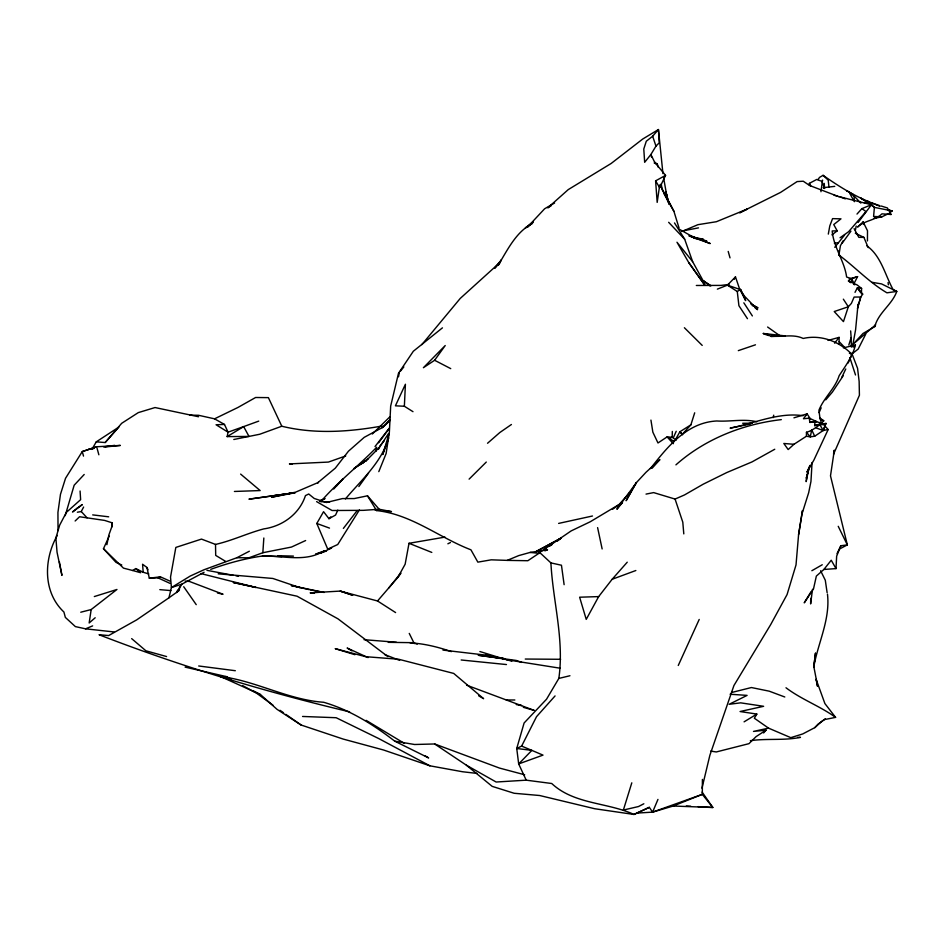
<?xml version="1.0" encoding="UTF-8"?>
<svg xmlns="http://www.w3.org/2000/svg" width="944" height="944" viewBox="0 0 944 944"><rect width="100%" height="100%" fill="white"/><g stroke="black" fill="none" stroke-linecap="round" stroke-linejoin="round"><path stroke-width="1.42" d="M702.407 779.437L702.324 794.352L712.814 807.486L673.155 806.034L652.587 812.135L636.858 813.091L633.99 814.46L594.744 808.737L539.708 795.521L514.15 793.267L492.178 786.364L466.371 765.195L434.665 743.966L414.534 744.497L394.734 741.158C373.258 724.555 349.929 709.9 323.686 702.277C287.578 699.716 256.048 680.825 220.353 676.447L260.461 694.56L277.017 709.322L301.124 725.027L343.179 739.069L383.535 749.996L429.874 765.808L462.513 771.744L476.909 773.396M867.442 240.921L867.501 230.725L863.43 222.524M112.017 526.811L112.065 522.787L104.619 520.415L79.567 516.746L75.131 520.994M659.714 184.93L657.177 202.394L655.608 180.847L665.567 175.372L654.64 162.167L650.876 154.521L655.962 146.131L659.219 142.804L658.44 129.54L642.758 139.004L611.146 163.477L568.241 189.614L547.768 207.845L551.39 205.58M349.575 711.835C264.462 691.669 180.623 666.346 99.049 634.734L108.666 635.56L136.703 619.866L168.917 597.835L171.419 587.569L190.24 576.052L204.069 569.728L236.897 557.715L248.921 557.798L262.833 552.724L263.836 538.009M793.963 444.282L783.827 443.479L788.169 449.556L793.963 444.282L806.4 436.246L806.471 432.258C812.784 430.7 817.079 426.181 822.354 423.231L828.148 429.532L813.881 460.094L806.955 472.236L809.964 465.427L806.259 478.278L808.465 470.147L806.152 481.629L807.12 474.808M810.731 598.366L810.625 603.924L812.489 589.304M672.329 431.443L672.199 437.273L676.116 440.105M812.064 462.536L810.955 481.452L808.678 492.697L801.834 514.409L798.577 534.741L796.016 564.925L787.072 594.555L770.682 624.609L733.936 685.521L709.864 755.306L701.982 788.205M820.961 191.715L822.543 180.08L821.976 181.437L824.525 188.422L823.239 187.679L834.756 186.357M853.529 284.498L857.565 276.627L851.63 278.669L848.42 280.97L857.152 284.958L861.601 288.439L861.4 293.737L862.698 294.127L860.763 297.018L857.612 307.496M404.362 406.25L405.413 384.243L395.418 405.826L404.362 406.25L412.988 411.678M673.155 806.034L702.324 794.352L652.587 812.135L649.319 807.332L633.99 814.46C607.299 802.235 574.164 804.477 551.733 783.508L526.209 780.169L518.681 763.92L516.734 748.486L524.109 722.986L546.552 699.197L558.836 678.429C564.418 639.418 552.913 601.517 550.907 562.907L540.723 553.444L530.091 552.441L518.681 555.615L507.199 560.382L491.234 559.827L477.853 562.14L470.926 549.809C439.09 537.584 411.454 514.315 376.573 510.574L367.487 495.812L354.224 498.574L342.436 498.585L326.447 502.491L314.258 498.491L308.735 494.007L305.455 495.6C299.472 513.984 282.527 526.256 263.718 528.911C247.34 533.266 232.082 540.711 215.515 544.417L201.485 539.095L175.832 547.426L170.522 577.114L171.419 587.569L181.98 584.1L204.069 572.288M810.99 591.77L804.241 602.85L813.516 588.855L816.359 576.076L823.9 569.456L836.006 568.607L836.644 556.205L840.868 545.738L847.334 544.9L830.496 475.847L834.284 450.5M179.561 586.507L179.325 590.389L168.917 597.835M806.4 436.246L810.282 436.86L814.719 436.222L823.215 430.488L825.953 423.384L814.66 425.626L814.979 421.437L816.501 421.531L809.256 418.168L803.462 418.747L807.096 413.861L810.424 418.983L809.256 418.168L809.858 422.416L816.501 421.531M858.049 304.192L855.594 329.763L852.515 346.649M813.799 666.865L815.463 653.213L813.799 666.865C818.082 642.581 830.378 619.488 827.475 594.177M94.317 596.561L116.962 589.469L91.179 609.553L89.161 622.969L95.191 617.754M874.769 326.624L875.595 324.819L852.88 344.454L863.017 333.468L874.769 326.624C878.451 312.547 891.903 304.912 896.8 291.436L886.935 292.817C869.223 282.374 855.229 267.211 838.921 255.022L840.42 245.735L843.134 240.779M798.577 534.741L802.459 510.869M801.834 514.409L802.483 510.598M834.225 450.253L833.54 454.217L859.418 395.265L859.134 381.411L857.565 368.337L851.783 353.233M375.972 451.279L376.68 447.244C358.555 465.911 337.928 481.877 320.795 501.618M828.313 234.1L829.788 225.923L832.573 218.63L840.974 218.843L833.753 224.566L837.198 230.879L831.912 234.867M444.99 537.112L409.012 543.296L405.141 564.229L397.802 577.457L377.529 600.974L340.194 591.086L310.151 592.856L314.446 593.292M398.51 376.762L399.347 372.491M773.219 417.614L773.714 415.171M855.382 230.242L856.22 226.076M224.483 424.446L216.07 424.765L228.059 432.175L243.658 426.605L249.004 436.423L227.162 436.6L228.059 432.175L224.483 424.446L214.548 418.829L198.582 415.289L189.744 415.148M106.873 544.688L108.89 534.894L112.206 525.702L112.065 522.787M857.471 308.594L860.763 297.018L854.119 297.065L851.382 303.413L848.326 306.765L843.452 321.621L834.236 311.544L848.326 306.765L843.346 299.177M65.195 515.672L74.163 485.216L84.205 474.478M389.07 433.615L382.733 454.548L386.804 443.515M631.807 782.824L623.37 810.046L638.498 806.542L643.843 803.769M848.821 344.985L851.146 337.563L850.65 330.896M690.878 424.847L679.904 431.738L682.311 434.275L690.878 424.847L694.69 412.811M843.358 347.876L855.417 345.008C852.621 356.773 845.505 365.765 839.157 375.7C835.051 388.692 824.041 397.471 818.944 410.168L819.935 418.05L822 425.024M825.953 423.384L823.215 430.488L816.194 427.951M378.804 471.646L386.131 453.498L389.365 432.187L390.674 406.085L398.486 373.293L413.33 351.251L442.441 327.851M837.009 553.68L840.868 545.738M177.649 590.106L176.646 592.561L181.98 584.1M109.209 536.074L103.474 548.724L116.006 562.376L121.776 565.008M652.587 812.135L657.956 799.403M699.209 619.441L678.264 665.473M819.085 412.658L821.162 407.808M848.16 362.98L851.877 354.283C839.358 341.468 821.02 334.365 803.202 338.448C790.234 332.323 775.708 340.088 763.295 333.468L785.373 335.922L771.071 336.536M388.68 437.91C381.364 462.855 361.446 479.8 345.433 498.928M673.485 437.438L676.211 431.266M337.81 510.138L335.568 515.046L328.984 518.704L323.556 511.695L316.806 523.472L327.721 549.125L337.74 544.511L359.404 509.925M378.45 449.32L380.161 445.639L384.409 440.518M841.718 377.517L845.765 368.974M665.567 175.372L659.679 187.714L655.608 180.847M57.301 535.401C43.743 559.072 42.728 592.171 63.909 612.007L65.348 617.411L75.378 626.604L85.55 628.822L114.012 631.949M521.631 746.09L531.85 750.386L518.681 763.92L543.001 755.117L531.85 750.386L516.734 748.486L521.631 746.09L536.522 716.685L555.06 695.929M865.778 334.046L858.179 349.079L851.405 354.342M734.255 279.294L735.482 276.887L739.895 289.879L737.276 291.495L727.423 285.147L717.357 289.135M855.016 292.345L857.376 287.778L861.601 288.439M77.373 512.226L81.255 511.53L83.627 507.046M498.42 264.792C507.601 249.794 516.191 231.681 532.44 223.492M598.661 596.596L586.236 619.382L579.628 597.21L598.661 596.596L612.149 579.274L627.241 562.199M498.515 265.016L501.299 259.942L494.739 267.895M675.833 438.972L679.904 431.738L682.571 434.783M91.887 449.391L96.264 441.851L118.897 427.054L105.173 442.535L96.264 441.851M730.09 694.241L747.093 695.386L729.146 704.295L740.651 702.843L763.637 706.301L740.072 711.528L756.84 714.077L754.362 718.242L768.581 728.154L790.789 737.653L802.719 733.948L814.825 727.623L822.153 721.004M850.945 231.162L842.166 243.21M843.169 375.818L832.372 392.102L825.764 399.843M388.55 433.497L379.594 447.185L366.083 460.861M357.198 510.551L343.368 528.416M817.952 179.631L819.545 177.389L823.085 175.324C840.608 187.596 859.111 199.172 879.666 205.615M858.12 222.465L871.477 204.73L838.555 196.529M358.862 486.538L368.526 473.074M434.606 360.278L445.226 345.539L423.396 367.712L434.606 360.278L450.736 368.632M378.65 442.76L389.388 428.128M397.802 577.457L400.952 573.197M834.767 247.304L844.609 235.021M834.602 343.179L839.098 337.386L839.145 344.348M375.016 446.536L388.397 429.378M823.9 569.456L831.239 560.229L836.006 568.607M388.716 588.041L400.48 573.433M400.244 371.37L403.843 366.921M421.838 344.631L460.224 298.446L499.813 262.597L494.998 268.155M650.44 468.578C667.432 446.866 686.937 422.452 716.791 420.977C730.113 421.862 743.884 418.57 756.935 421.803M622.521 502.538L616.88 509.241L636.457 482.549L645.967 472.319L659.891 459.598L652.08 468.283M105.173 442.535L121.658 423.325L138.296 412.611L155.04 407.548L198.523 416.752M651.631 157.211L650.876 154.521L644.669 162.309L643.784 149.01L646.298 141.234L652.658 136.207L658.44 129.54L662.948 173.649M763.59 732.957L766.021 730.172L753.489 731.411L768.581 728.154M333.739 489.004L342.873 478.856L336.359 486.125M629.683 492.662L619.122 504.474L590.224 521.772L571.144 530.917L538.316 553.373M856.999 214.064L861.896 208.624L871.477 204.73M814.825 727.623L818.059 724.107L824.667 719.54L835.593 717.381L824.903 703.575L816.1 679.279L817.374 686.111M821.068 423.679L823.746 420.788L819.935 418.05M387.359 422.924L390.332 419.714M328.984 518.704L330.801 516.828M853.376 347.109L855.417 345.008M735.482 276.887L727.423 285.147L740.804 289.725L745.666 300.64L739.801 289.242L740.804 289.725M372.325 434.004L389.931 416.764M382.19 427.715L390.379 419.502M469.109 479.127L486.29 462.053M862.887 222.088L857.553 227.067C864.503 220.4 875.1 220.577 881.967 213.851L891.101 214.489L887.395 207.951L881.189 206.016M390.226 420.304L382.839 427.278L364.242 437.332L348.454 451.208L335.297 468.165L317.609 482.856L318.494 482.372L295.637 492.143L271.542 497.228L294.634 492.839M487.541 443.267L499.789 432.553L511.424 424.505M675.928 464.861C704.897 439.043 743.034 423.998 781.325 419.632M532.9 222.548L527.495 227.091L544.617 208.777L554.6 202.995M864.374 203.09L866.297 201.485L874.404 207.385L892.198 210.913L889.449 212.943M533.431 221.604L525.383 227.917L527.779 226.513M805.385 415.159L807.096 413.861L793.939 417.826M617.105 506.468L621.754 503.022M612.444 509.359L621.742 502.763M840.066 237.746L848.573 231.74L866.002 211.562L861.896 208.624M616.928 506.68L619.311 504.993M324.146 550.777C305.561 562.718 283.011 555.426 262.408 556.016C244.767 558.541 227.469 563.297 210.724 569.35M823.227 720.248L825.398 718.738M368.148 458.808L353.67 468.779L366.425 460.377L358.496 465.309L363.582 462.654M324.004 550.977L320.665 553.231L331.615 547.933L327.627 549.491M549.868 546.01L552.193 544.464M556.818 541.36L560.299 539.036M539.449 552.983L527.849 560.724L507.199 560.382M544.074 549.88L546.399 548.334M766.021 730.172L756.12 736.591L748.97 743.66L716.284 751.955L710.679 751.094M744.084 721.841L756.84 714.077M227.162 436.6L243.658 426.605L258.727 421.118M103.474 548.724L123.452 568.123L132.608 570.483L135.783 568.571L143.193 572.265L148.739 573.905M774.753 449.261L752.014 461.911L726.738 472.566L703.174 484.213L684.494 494.951L675.066 499.069L653.649 492.603L646.026 494.101M811.864 570.719L822.259 564.748M535.803 551.803L560.866 538.233M536.829 551.048L560.854 538.233M837.21 196.069L809.539 185.461L809.374 183.348L816.808 179.419L820.69 180.941M839.546 548.983L847.334 544.9L838.237 526.315M236.897 557.715L249.346 551.225M376.573 510.574L379.146 509.241L391.477 511.613L384.326 510.775M447.869 543.791L450.465 542.517M214.548 418.829L237.982 407.442L255.612 397.495L268.391 397.636L281.796 426.228C314.942 434.334 348.961 431.904 382.178 426.004M874.238 218.312L881.802 216.872L888.528 213.627L891.101 214.489M636.858 813.091L649.319 807.332M305.632 540.534L291.472 547.06L262.833 552.724M324.748 498.668L319.45 501.075L324.866 498.692M681.898 231.481L697.911 224.684L716.378 221.722L747.07 209.143L739.659 212.813L780.605 192.387L797.114 181.578L803.25 181.213L809.539 185.461M85.55 628.822L92.642 625.884M143.193 572.265L142.579 564.252L146.922 567.462L149.305 578.176L157.908 577.834L160.421 576.843L170.121 581.174M322.305 551.567L315.662 554.152L326.423 551.084M544.889 550.848L547.52 549.845L530.091 552.441M669.449 438.299L672.199 437.273L667.101 436.895L657.98 442.972L652.859 432.175L650.935 420.092M612.149 579.274L635.843 570.518M281.796 426.228L259.765 434.24L233.793 439.503M345.716 455.94L328.406 462.076L289.419 463.917L292.321 463.976M874.368 218.076L878.51 216.66L881.802 216.872M104.985 446.996L120.336 445.426L96.725 446.76L82.281 451.562L65.537 478.289L60.475 494.314L57.938 512.391L58.032 530.575M738.314 350.637L755.471 344.808M96.725 446.76L82.281 451.562L83.509 456.105M814.66 425.626L822.354 423.231L814.979 421.437L809.858 422.416M849.081 279.07L857.565 276.627M827.982 340.406L839.098 337.386M80.759 612.219L91.179 609.553M731.517 692.53L751.4 687.539L769.218 691.173L784.794 696.991M558.836 678.429L569.952 675.739M558.624 523.413L592.478 516.002M681.615 231.127L698.489 227.87M828.148 429.532L823.215 430.488L819.628 424.304M88.524 449.45L93.999 448.506M295.071 492.721L248.933 499.175L294.929 492.685M834.366 243.245L838.366 242.655M273.701 495.73L294.717 492.697M103.592 446.901L114.731 445.344M729.087 284.439L720.921 285.407L696.33 285.477M149.305 578.176L160.421 576.843M750.374 740.674C767.035 738.302 783.933 740.721 800.465 737.358L797.68 737.358M750.645 423.95L730.09 428.128C754.268 423.514 778.127 412.056 803.167 415.714M377.706 509.347L363.381 510.35L332.052 510.503L316.618 501.63M526.209 780.169L496.143 782.021L466.371 765.195M234.419 491.458L260.155 490.561L240.626 474.089M837.198 230.879L832.207 230.938C833.54 247.481 844.467 260.863 846.626 277.052L851.63 278.669L854.721 284.852M388.22 642.345L413.094 642.675L417.224 644.186M742.68 423.266L752.274 423.242M506.232 699.976L514.846 699.988M525.253 659.042L560.618 659.29M868.232 247.635L863.89 237.392L858.828 237.357L854.108 228.637M320.984 501.701L329.716 501.83M277.89 555.697L293.442 556.099M262.408 556.016L281.914 556.594M878.51 216.66L873.589 216.483L874.404 207.385L867.819 201.084M302.564 716.461L336.158 717.723L378.768 738.586L429.874 765.808M698.784 238.938L703.186 239.115L692.117 237.204M686.312 805.975L690.737 806.223M698.088 806.648L712.814 807.486L702.124 792.099M396.362 642.239L364.042 639.69M185.189 581.115L189.402 581.445L223.044 594.236L217.474 593.009M218.206 573.822L272.84 578.46L299.968 587.664M159.819 589.646L170.888 590.59M461.168 659.986L506.456 664.552M410.038 642.852C424.139 643.56 438.099 647.018 451.35 651.62M442.96 650.097L488.544 655.443L505.713 659.478M374.331 509.583L380.043 510.267M92.701 514.893L108.69 516.816M521.713 662.428L516.25 660.446L478.242 655.266L504.863 658.77L485.31 655.348L500.403 658.487M518.61 705.144L521.513 705.498L516.25 704.543M198.688 665.98L235.327 670.712M496.709 657.555L504.863 658.77M872.15 282.339L881.531 283.896L896.8 291.436L893.213 289.796C885 275.023 881.248 256.001 866.71 245.723M560.181 668.222L506.279 659.667L511.825 661.142M206.948 570.341L233.192 575.274M235.87 575.769L238.443 576.253M309.184 589.634L291.271 585.551L324.17 592.478M310.493 589.894L322.954 592.301M550.907 562.907L561.456 565.232L564.123 584.678M763.295 333.468L768.888 334.719M693.911 238.136L706.82 241.05L689.214 235.835M185.107 667.113L225.923 676.494L231.044 679.173L225.923 676.494M892.198 210.913L887.679 209.816L889.519 210.536M200.883 573.574L255.93 587.475L233.298 582.507L297.03 596.195L337.976 618.839L387.854 656.599M524.687 774.776L499.459 768.062L434.665 743.966M166.581 656.552L145.919 650.805L131.664 638.628M132.608 570.483L140.68 572.737L135.783 568.571M523.318 707.316L534.21 710.395L466.619 685.167M834.083 195.243L839.122 196.682M479.882 651.525L501.925 658.322M354.873 654.699L335.191 648.646L365.599 656.682L398.604 659.231L453.71 673.426L483.611 698.69L478.679 695.811M352.407 595.145L340.194 591.086L352.726 595.263M689.144 235.988L710.218 243.564L690.925 235.776L679.692 229.463M316.806 523.472L329.503 528.109M840.384 197.048L845.317 198.854M654.204 162.993L657.39 164.221L658.003 166.958M384.645 654.546L399.619 660.375M409.012 543.296L431.797 552.417M872.421 203.243L879.973 206.299M752.215 305.573L757.949 307.921L750.716 303.85M849.364 353.198L851.877 354.283M368.089 657.59L347.132 648.032L351.97 650.888M157.908 577.834L170.073 583.404M855.323 233.227L863.89 237.392M820.383 419.16L823.746 420.788M394.734 741.158L428.647 757.938L425.024 755.766M252.78 690.548L260.461 694.56M242.561 685.556L256.638 693.226L273.005 705.203M852.892 194.263L846.603 190.712L847.771 191.408M752.462 304.853L757.584 307.744M404.48 743.435L366.13 720.355M866.297 201.485L860.68 198.087L871.583 204.718M225.758 561.468L215.704 555.402L215.515 544.417M785.998 687.775C801.527 699.516 819.923 706.053 835.593 717.381M854.108 196.069L849.635 193.201L854.344 201.674L854.108 196.069L860.869 203.125M377.529 600.974L395.607 612.573M674.512 222.937L684.683 239.233L692.636 261.641L703.056 280.616L711.009 285.761M280.014 710.301L283.53 712.755M285.879 714.396L301.124 725.027M755.212 308.027L757.56 309.679L744.568 296.239L739.801 289.242M703.056 280.616L709.947 285.666M767.614 327.025L779.355 335.356M703.398 280.875L710.148 285.82M848.42 280.97L850.733 282.681M654.64 162.167L657.39 164.221M823.085 175.324L828.218 180.174L828.974 187.16M702.218 345.41L684.388 327.733M839.192 341.669L844.868 347.652M668.647 222.3L684.683 239.233M81.255 511.53L87.049 517.808M367.487 495.812L379.146 509.241M862.698 294.127L857.376 287.778L860.598 292.546M806.471 432.258L810.282 436.86L811.746 429.933L814.719 436.222M692.636 261.641L676.978 242.242L688.766 262.609L704.932 285.336L688.766 262.609M183.714 586.731L196.234 604.656M747.459 318.683L738.916 305.714L737.276 291.495M743.837 302.823L752.368 315.933M661.095 186.924L673.91 211.303L679.114 228.247M673.91 211.303L664.198 193.685L666.606 198.393M671.432 206.83L662.181 189.661L661.237 183.868M809.374 183.348L810.707 185.944M820.619 570.754L825.292 580.206L827.121 592.69M409.248 633.4L414.286 643.619M146.922 567.462L147.996 569.751M667.089 199.491L668.553 202.795M675.066 499.069L682.795 522.174L683.798 533.891M855.512 374.98L849.871 357.67M652.658 136.207L655.962 146.131M863.158 222.395L863.76 224.471L863.17 221.734M728.202 251.434L730.019 257.865M97.043 448.176L98.86 454.784M667.479 199.809L665.85 192.01L669.036 203.904M665.85 192.01L669.143 204.329M597.599 527.613L602.142 548.948M813.834 666.617L817.61 686.241M59.366 561.869L61.938 575.392L57.053 552.287L55.885 537.986L59.696 525.088L66.375 512.38L80.629 499.659L80.075 491.022M667.502 199.727L663.585 177.72M851.63 278.669L852.113 281.524M888.068 282.575L888.363 284.828M824.265 183.396L824.525 188.422M838.732 251.045L838.921 255.022M851.146 337.563L851.358 347.132M673.638 441.226L673.273 443.668L667.101 436.895L673.638 441.226M633.636 486.998L626.132 500.733L636.457 482.549L633.636 486.998M77.054 508.332L72.523 511.99L82.317 504.568L77.054 508.332"/></g></svg>
